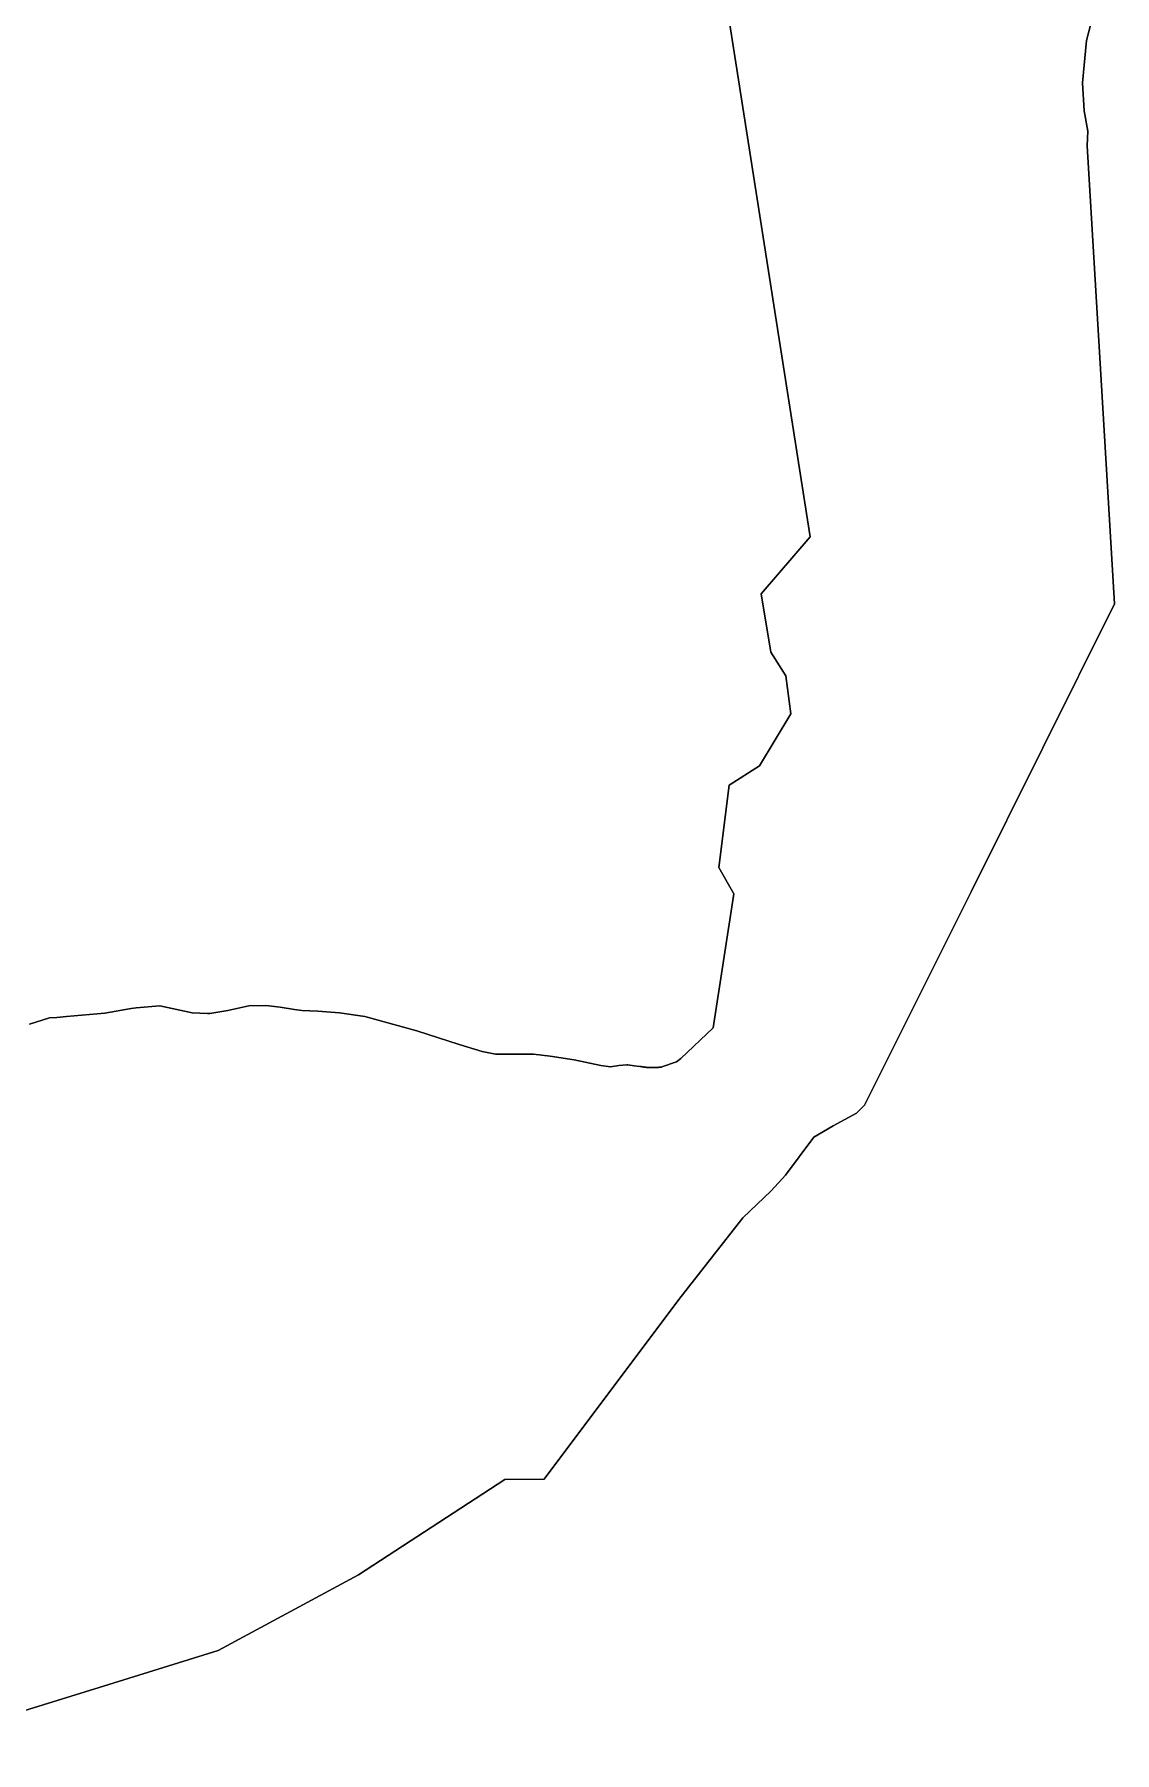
# Model space of a CAD drawing. Header units: inches. Extents: x 130170 to 284068, y 377793 to 804530.
# Drawn here: x 224984 to 227940, y 522195 to 526899 of the extents above; entities that cross this region are included whole.
import ezdxf

# ---------------------------------------------------------------- set-up
doc = ezdxf.new("R2010")
doc.units = ezdxf.units.IN
doc.header["$MEASUREMENT"] = 0
doc.layers.add('muni_il', color=7, linetype='Continuous')

msp = doc.modelspace()

# ---------------------------------------------------------------- linework, layer by layer
at = {"layer": 'muni_il'}
for points in [[(224970.7, 524189.2), (225025.4, 524206.4), (225045.4, 524207.9), (225072.3, 524210.3), (225177.1, 524219.8), (225248.9, 524231.9), (225262.3, 524233.7), (225327.1, 524239.3), (225415.8, 524220.3), (225457.8, 524218.5), (225464, 524218.8), (225513.9, 524226.9), (225571.3, 524239.5), (225617.6, 524240.2), (225657, 524236), (225695.6, 524229.9), (225715.7, 524226.6), (225760.1, 524225.4), (225819.4, 524220.8), (225888.4, 524210.7), (226030.3, 524171), (226146.5, 524133.7), (226209.9, 524114.8), (226246.1, 524107.4), (226320.5, 524107), (226350, 524107), (226395.7, 524101.4), (226461.7, 524091.4), (226534.3, 524075.8), (226560.8, 524072.8), (226583.4, 524076.6), (226605.6, 524078.1), (226608.4, 524077.9), (226625.9, 524075.6), (226641.3, 524073.7), (226642.5, 524073.5), (226643.6, 524073.3), (226644.8, 524073.1), (226646, 524072.9), (226647.2, 524072.7), (226648.4, 524072.5), (226649.6, 524072.3), (226650.8, 524072.2), (226652, 524072), (226653.2, 524071.8), (226654.4, 524071.7), (226655.6, 524071.6), (226656.8, 524071.4), (226658, 524071.3), (226659.2, 524071.2), (226660.5, 524071.1), (226661.7, 524071), (226662.9, 524070.9), (226664.1, 524070.9), (226665.3, 524070.8), (226666.5, 524070.7), (226667.7, 524070.7), (226668.9, 524070.6), (226670.1, 524070.6), (226671.3, 524070.5), (226672.5, 524070.5), (226673.8, 524070.5), (226675, 524070.5), (226676.2, 524070.5), (226677.4, 524070.5), (226678.6, 524070.5), (226679.8, 524070.5), (226681, 524070.6), (226682.2, 524070.6), (226683.4, 524070.7), (226684.6, 524070.7), (226685.9, 524070.8), (226687.1, 524070.8), (226688.3, 524070.9), (226689.5, 524071), (226690.7, 524071.1), (226691.9, 524071.2), (226693.1, 524071.3), (226694.3, 524071.4), (226695.5, 524071.5), (226696.7, 524071.7), (226697.9, 524071.8), (226699.1, 524072), (226700.3, 524072.1), (226701.5, 524072.3), (226741.6, 524086.4), (226753.2, 524095.1), (226841.6, 524179.4), (226897.9, 524546.3), (226857.6, 524618.5), (226885.2, 524843.6), (226968, 524896.7), (227053.8, 525038.8), (227040.2, 525143), (226999.1, 525208.2), (226972.6, 525367.5), (227107, 525523.3), (226833.2, 527270)], [(226833.2, 527270), (227107, 525523.3), (226972.6, 525367.5), (226999.1, 525208.2), (227040.2, 525143), (227053.8, 525038.8), (226968, 524896.7), (226885.2, 524843.6), (226857.6, 524618.5), (226897.9, 524546.3), (226841.6, 524179.4), (226753.2, 524095.1), (226741.6, 524086.4), (226701.5, 524072.3), (226700.3, 524072.1), (226699.1, 524072), (226697.9, 524071.8), (226696.7, 524071.7), (226695.5, 524071.5), (226694.3, 524071.4), (226693.1, 524071.3), (226691.9, 524071.2), (226690.7, 524071.1), (226689.5, 524071), (226688.3, 524070.9), (226687.1, 524070.8), (226685.9, 524070.8), (226684.6, 524070.7), (226683.4, 524070.7), (226682.2, 524070.6), (226681, 524070.6), (226679.8, 524070.5), (226678.6, 524070.5), (226677.4, 524070.5), (226676.2, 524070.5), (226675, 524070.5), (226673.8, 524070.5), (226672.5, 524070.5), (226671.3, 524070.5), (226670.1, 524070.6), (226668.9, 524070.6), (226667.7, 524070.7), (226666.5, 524070.7), (226665.3, 524070.8), (226664.1, 524070.9), (226662.9, 524070.9), (226661.7, 524071), (226660.5, 524071.1), (226659.2, 524071.2), (226658, 524071.3), (226656.8, 524071.4), (226655.6, 524071.6), (226654.4, 524071.7), (226653.2, 524071.8), (226652, 524072), (226650.8, 524072.2), (226649.6, 524072.3), (226648.4, 524072.5), (226647.2, 524072.7), (226646, 524072.9), (226644.8, 524073.1), (226643.6, 524073.3), (226642.5, 524073.5), (226641.3, 524073.7), (226625.9, 524075.6), (226608.4, 524077.9), (226605.6, 524078.1), (226583.4, 524076.6), (226560.8, 524072.8), (226534.3, 524075.8), (226461.7, 524091.4), (226395.7, 524101.4), (226350, 524107), (226320.5, 524107), (226246.1, 524107.4), (226209.9, 524114.8), (226146.5, 524133.7), (226030.3, 524171), (225888.4, 524210.7), (225819.4, 524220.8), (225760.1, 524225.4), (225715.7, 524226.6), (225695.6, 524229.9), (225657, 524236), (225617.6, 524240.2), (225571.3, 524239.5), (225513.9, 524226.9), (225464, 524218.8), (225457.8, 524218.5), (225415.8, 524220.3), (225327.1, 524239.3), (225262.3, 524233.7), (225248.9, 524231.9), (225177.1, 524219.8), (225072.3, 524210.3), (225045.4, 524207.9), (225025.4, 524206.4), (224970.7, 524189.2)], [(227878.5, 526941.5), (227863, 526882.7), (227852.1, 526766.3), (227857.1, 526689.7), (227866.7, 526634.1), (227865.3, 526594.5), (227902.7, 525968.2), (227940.2, 525340.3), (227547.9, 524551.3), (227547.9, 524551.3), (227256, 523967.9), (227233.9, 523946.1), (227169.9, 523911), (227117, 523879.6), (227039.7, 523775.6), (227000.1, 523732.9), (226922.7, 523659.4), (226747.4, 523435.7), (226379.4, 522943.9), (226271.3, 522943.1), (225871.3, 522682.2), (225486.9, 522474.9), (225161.1, 522373.7), (224585.8, 522195)], [(224585.8, 522195), (225161.1, 522373.7), (225486.9, 522474.9), (225871.3, 522682.2), (226271.3, 522943.1), (226379.4, 522943.9), (226747.4, 523435.7), (226922.7, 523659.4), (227000.1, 523732.9), (227039.7, 523775.6), (227117, 523879.6), (227169.9, 523911), (227233.9, 523946.1), (227256, 523967.9), (227547.9, 524551.3), (227547.9, 524551.3), (227940.2, 525340.3), (227902.7, 525968.2), (227865.3, 526594.5), (227866.7, 526634.1), (227857.1, 526689.7), (227852.1, 526766.3), (227863, 526882.7), (227878.5, 526941.5)]]:
    msp.add_lwpolyline(points, dxfattribs=at)

doc.saveas('drawing.dxf')
